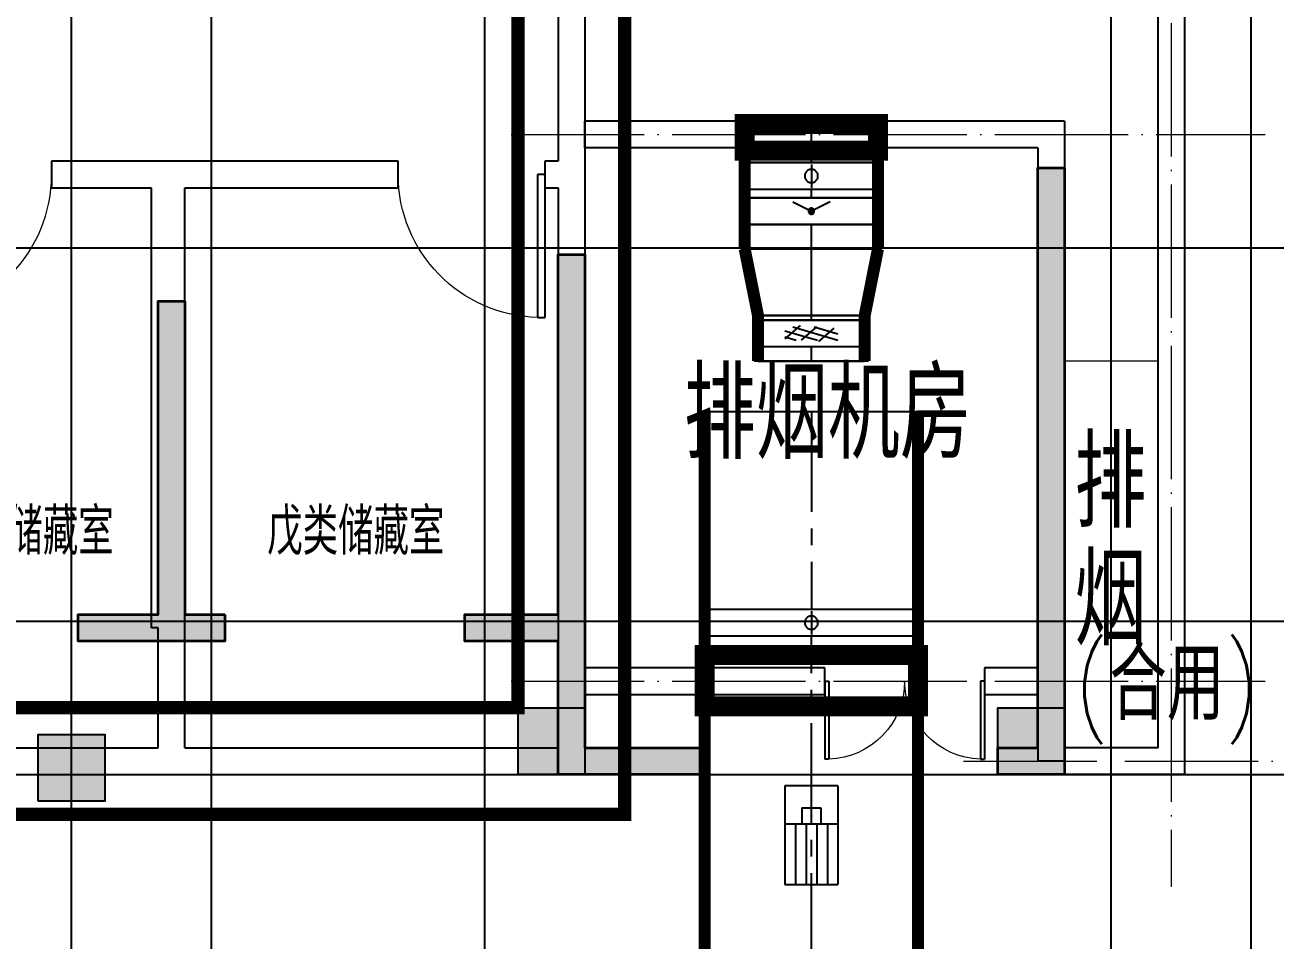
# Model space of a CAD drawing. Extents: x 369444 to 684549, y -549309 to 575337.
# Drawn here: x 552374 to 561753, y 313257 to 320128 of the extents above; entities that cross this region are included whole.
import ezdxf

# ---------------------------------------------------------------- set-up
doc = ezdxf.new("R2010")
doc.units = 0
doc.header["$LTSCALE"] = 1000
doc.header["$MEASUREMENT"] = 0
for name, pattern in [('CENTER2', [1.125, 0.75, -0.125, 0.125, -0.125]), ('DASH', [0.35, 0.25, -0.1]), ('DOTE', [2.42, 2, -0.2, 0.02, -0.2])]:
    doc.linetypes.add(name, pattern=pattern)
for name, color, linetype in [('COLUMN', 9, 'Continuous'), ('DOTE', 1, 'Continuous'), ('DUCT-排烟中心线', 5, 'CENTER2'), ('DUCT-排烟法兰', 4, 'Continuous'), ('DUCT-排烟管', 2, 'Continuous'), ('DUCT-排烟管端线', 4, 'Continuous'), ('DUCT-排烟阀门', 7, 'Continuous'), ('WALL', 9, 'Continuous'), ('WINDOW', 4, 'Continuous'), ('填充', 8, 'Continuous'), ('平面文字图层', 7, 'Continuous'), ('砼墙', 151, 'Continuous'), ('车库风井', 6, 'Continuous'), ('防火分区线', 7, 'Continuous'), ('颜洞口', 1, 'Continuous'), ('风管标注', 3, 'Continuous')]:
    doc.layers.add(name, color=color, linetype=linetype)
doc.layers.add('DOTE2', color=122, linetype='DOTE', lineweight=9)
doc.layers.add('TEXT', color=7, linetype='Continuous', lineweight=13)
doc.styles.add('_HZTXT', font='txt.shx', dxfattribs={"width": 0.8, "bigfont": 'HZTXT.shx'})
doc.styles.add('HNSJY', font='hnsjy-07.shx', dxfattribs={"width": 0.8, "bigfont": 'hnsjy-hz.shx'})

# ---------------------------------------------------------------- blocks, each defined once
blk = doc.blocks.new('$DorLib2D$00000002')
for p, q in [((-0.5, 0), (-0.5, 0.4875)), ((-0.475, 0.4875), (-0.5, 0.4875)), ((-0.475, 0), (-0.475, 0.4875)), ((0.475, 0), (0.475, 0.4875)), ((0.475, 0.4875), (0.5, 0.4875)), ((0.5, 0), (0.5, 0.4875)), ((-0.5, 0), (-0.475, 0)), ((0.5, 0), (0.475, 0))]:
    blk.add_line(p, q)
at = {"lineweight": 13}
for centre, start, end in [((-0.4875, 0), 0, 88.53072), ((0.4875, 0), 91.46928, 180)]:
    blk.add_arc(centre, 0.4875, start, end, dxfattribs=at)
blk = doc.blocks.new('A$C1A4D5ED0')
at = {"layer": '填充'}
h = blk.add_hatch(color=256, dxfattribs=at)
h.dxf.hatch_style = 1
h.paths.add_polyline_path([(41600, 0), (41100, 0), (41100, 200), (41400, 200), (41400, 4550), (41600, 4550)])
h = blk.add_hatch(color=256, dxfattribs=at)
h.dxf.hatch_style = 1
h.paths.add_polyline_path([(38900, 0), (37800, 0), (37800, 1000), (37100, 1000), (37100, 1200), (37800, 1200), (37800, 3900), (38000, 3900), (38000, 1200), (38000, 200), (38900, 200)])
h = blk.add_hatch(color=256, dxfattribs=at)
h.dxf.hatch_style = 1
h.paths.add_polyline_path([(35300, 1200), (35300, 1000), (35000, 1000), (34200, 1000), (34200, 1200), (34800, 1200), (34800, 3550), (35000, 3550), (35000, 1200)])
at = {"layer": '砼墙', "lineweight": 35, "ltscale": 1}
for points in [[(41600, 0), (41100, 0), (41100, 200), (41400, 200), (41400, 4550), (41600, 4550)], [(38900, 0), (37800, 0), (37800, 1000), (37100, 1000), (37100, 1200), (37800, 1200), (37800, 3900), (38000, 3900), (38000, 1200), (38000, 200), (38900, 200)], [(35300, 1200), (35300, 1000), (35000, 1000), (34200, 1000), (34200, 1200), (34800, 1200), (34800, 3550), (35000, 3550), (35000, 1200)]]:
    blk.add_lwpolyline(points, close=True, dxfattribs=at)
blk = doc.blocks.new('$DorLib2D$00000001')
for p, q in [((0.45, 0.975), (0.5, 0.975)), ((0.45, 0), (0.45, 0.975)), ((0.5, 0), (0.5, 0.975)), ((0.5, 0), (0.45, 0))]:
    blk.add_line(p, q)
at = {"lineweight": 13}
blk.add_arc((0.475, 0), 0.975, 91.46928, 180, dxfattribs=at)
blk = doc.blocks.new('column500')
h = blk.add_hatch(color=0)
h.dxf.hatch_style = 1
h.paths.add_polyline_path([(-216380.9, -381439.9), (-215880.9, -381439.9), (-215880.9, -380939.9), (-216380.9, -380939.9)])
at = {"color": 0}
blk.add_lwpolyline([(-216380.9, -381439.9), (-215880.9, -381439.9), (-215880.9, -380939.9), (-216380.9, -380939.9)], close=True, dxfattribs=at)
blk = doc.blocks.new('N-风管')
at = {"color": 0}
for p, q in [((38489394030.668137, 3905408894.47958, -399.99999), (38489394030.668137, 3905408153.47958, -399.99999)), ((38489394430.668137, 3905408894.47958, -399.99999), (38489394030.668137, 3905408894.47958, -399.99999)), ((38489394158.668137, 3905408730.273981, -399.99999), (38489394302.668137, 3905408730.273981, -399.99999)), ((38489394158.668137, 3905408730.273981, -399.99999), (38489394158.668137, 3905408609.490981, -399.99999)), ((38489394030.668137, 3905408609.490981, -399.99999), (38489394430.668137, 3905408609.490981, -399.99999)), ((38489394030.668137, 3905408153.47958, -399.99999), (38489394430.668137, 3905408153.47958, -399.99999))]:
    blk.add_line(p, q, dxfattribs=at)
at = {"color": 0, "linetype": 'Continuous'}
for p, q in [((38489394430.668137, 3905408894.47958, -399.99999), (38489394430.668137, 3905408153.47958, -399.99999)), ((38489394302.668137, 3905408730.273981, -399.99999), (38489394302.668137, 3905408609.490981, -399.99999)), ((38489394110.668137, 3905408609.490981, -399.99999), (38489394110.668137, 3905408153.47958, -399.99999)), ((38489394190.668137, 3905408609.490981, -399.99999), (38489394190.668137, 3905408153.47958, -399.99999)), ((38489394270.668137, 3905408609.490981, -399.99999), (38489394270.668137, 3905408153.47958, -399.99999)), ((38489394350.668137, 3905408609.490981, -399.99999), (38489394350.668137, 3905408153.47958, -399.99999))]:
    blk.add_line(p, q, dxfattribs=at)
at = {"layer": 'DUCT-排烟中心线', "color": 0}
for p, q in [((38489394230.668137, 3905413568.89437), (38489394230.668137, 3905413880.371629)), ((38489394230.668137, 3905413568.89437), (38489394230.668137, 3905413880.371629)), ((38489394230.668137, 3905413304.892072), (38489394230.668137, 3905413368.49437)), ((38489394230.668137, 3905412921.286583), (38489394230.668137, 3905413104.492072)), ((38489394230.668137, 3905412421.286583), (38489394230.668137, 3905412921.286583)), ((38489394230.668137, 3905412386.711867), (38489394230.668137, 3905412421.286583)), ((38489394230.668137, 3905412080.57163), (38489394230.668137, 3905412186.311867)), ((38489394230.668137, 3905411700.47163), (38489394230.668137, 3905410218.634867)), ((38489394230.668137, 3905396240.468874), (38489394230.668137, 3905410018.434867))]:
    blk.add_line(p, q, dxfattribs=at)
at = {"layer": 'DUCT-排烟法兰', "color": 0}
for p, q in [((38489394760.668137, 3905413568.79437), (38489393700.668137, 3905413568.79437)), ((38489394760.668137, 3905413568.79437), (38489393700.668137, 3905413568.79437)), ((38489394760.668137, 3905413368.59437), (38489393700.668137, 3905413368.59437)), ((38489394760.668137, 3905412921.186583), (38489393700.668137, 3905412921.186583)), ((38489394660.668137, 3905412421.386583), (38489393800.668137, 3905412421.386583)), ((38489394660.668137, 3905412386.611867), (38489393800.668137, 3905412386.611867)), ((38489394660.668137, 3905412186.411867), (38489393800.668137, 3905412186.411867)), ((38489394660.668137, 3905412080.47163), (38489393800.668137, 3905412080.47163)), ((38489393390.668137, 3905410218.534867), (38489395070.668137, 3905410218.534867))]:
    blk.add_line(p, q, dxfattribs=at)
at = {"layer": 'DUCT-排烟法兰', "color": 0, "linetype": 'ByBlock'}
for p, q in [((38489394760.668137, 3905413304.792072), (38489393700.668137, 3905413304.792072)), ((38489394760.668137, 3905413104.592072), (38489393700.668137, 3905413104.592072))]:
    blk.add_line(p, q, dxfattribs=at)
at = {"layer": 'DUCT-排烟管', "color": 0, "const_width": 90}
for points in [[(38489393730.668137, 3905413880.371629), (38489393730.668137, 3905413568.89437)], [(38489393730.668137, 3905413880.371629), (38489393730.668137, 3905413568.89437)], [(38489394730.668137, 3905413568.89437), (38489394730.668137, 3905413880.371629)], [(38489394730.668137, 3905413568.89437), (38489394730.668137, 3905413880.371629)], [(38489393730.668137, 3905413368.69437), (38489393730.668137, 3905413568.69437)], [(38489394730.668137, 3905413568.69437), (38489394730.668137, 3905413368.69437)], [(38489393730.668137, 3905413368.49437), (38489393730.668137, 3905413304.892072)], [(38489394730.668137, 3905413304.892072), (38489394730.668137, 3905413368.49437)], [(38489393730.668137, 3905413104.692072), (38489393730.668137, 3905413304.692072)], [(38489394730.668137, 3905413304.692072), (38489394730.668137, 3905413104.692072)], [(38489393730.668137, 3905413104.492072), (38489393730.668137, 3905412921.286583)], [(38489394730.668137, 3905412921.286583), (38489394730.668137, 3905413104.492072)], [(38489393830.668137, 3905412421.286583), (38489393730.668137, 3905412921.286583)], [(38489394630.668137, 3905412421.286583), (38489394730.668137, 3905412921.286583)], [(38489393830.668137, 3905412421.286583), (38489393830.668137, 3905412386.711867)], [(38489393830.668137, 3905412186.511867), (38489393830.668137, 3905412386.511867)], [(38489394630.668137, 3905412386.711867), (38489394630.668137, 3905412421.286583)], [(38489394630.668137, 3905412386.511867), (38489394630.668137, 3905412186.511867)], [(38489393830.668137, 3905412186.311867), (38489393830.668137, 3905412080.57163)], [(38489394630.668137, 3905412080.57163), (38489394630.668137, 3905412186.311867)], [(38489393430.668137, 3905411700.47163), (38489393430.668137, 3905410218.634867)], [(38489395030.668137, 3905410218.634867), (38489395030.668137, 3905411700.47163)], [(38489393430.668137, 3905410018.434867), (38489393430.668137, 3905410218.434867)], [(38489395030.668137, 3905410218.434867), (38489395030.668137, 3905410018.434867)], [(38489393430.668137, 3905410018.434867), (38489393430.668137, 3905396240.468874)], [(38489395030.668137, 3905396240.468874), (38489395030.668137, 3905410018.434867)]]:
    blk.add_lwpolyline(points, dxfattribs=at)
at = {"layer": 'DUCT-排烟管端线', "color": 0}
for p, q in [((38489394730.668137, 3905413880.371629), (38489393730.668137, 3905413880.371629)), ((38489394730.668137, 3905413880.371629), (38489393730.668137, 3905413880.371629)), ((38489393730.668137, 3905413568.89437), (38489394730.668137, 3905413568.89437)), ((38489393730.668137, 3905413568.89437), (38489394730.668137, 3905413568.89437)), ((38489394730.668137, 3905413568.69437), (38489393730.668137, 3905413568.69437)), ((38489394730.668137, 3905413368.69437), (38489393730.668137, 3905413368.69437)), ((38489394730.668137, 3905413368.49437), (38489393730.668137, 3905413368.49437)), ((38489393730.668137, 3905413304.892072), (38489394730.668137, 3905413304.892072)), ((38489393730.668137, 3905413304.692072), (38489394730.668137, 3905413304.692072)), ((38489393730.668137, 3905413104.692072), (38489394730.668137, 3905413104.692072)), ((38489394730.668137, 3905413104.492072), (38489393730.668137, 3905413104.492072)), ((38489393730.668137, 3905412921.286583), (38489394730.668137, 3905412921.286583)), ((38489394730.668137, 3905412921.286583), (38489393730.668137, 3905412921.286583)), ((38489394630.668137, 3905412421.286583), (38489393830.668137, 3905412421.286583)), ((38489393830.668137, 3905412421.286583), (38489394630.668137, 3905412421.286583)), ((38489393830.668137, 3905412386.711867), (38489394630.668137, 3905412386.711867)), ((38489394630.668137, 3905412386.511867), (38489393830.668137, 3905412386.511867)), ((38489394630.668137, 3905412186.511867), (38489393830.668137, 3905412186.511867)), ((38489394630.668137, 3905412186.311867), (38489393830.668137, 3905412186.311867)), ((38489393830.668137, 3905412080.57163), (38489394630.668137, 3905412080.57163)), ((38489395030.668137, 3905411700.47163), (38489393430.668137, 3905411700.47163)), ((38489393430.668137, 3905410218.634867), (38489395030.668137, 3905410218.634867)), ((38489395030.668137, 3905410218.434867), (38489393430.668137, 3905410218.434867)), ((38489395030.668137, 3905410018.434867), (38489393430.668137, 3905410018.434867)), ((38489395030.668137, 3905410018.434867), (38489393430.668137, 3905410018.434867))]:
    blk.add_line(p, q, dxfattribs=at)
at = {"layer": 'DUCT-排烟阀门', "color": 0}
for p, q in [((38489394201.278877, 3905413509.14522), (38489394196.440781, 3905413505.142802)), ((38489394206.580452, 3905413512.509705), (38489394201.278877, 3905413509.14522)), ((38489394212.261909, 3905413515.183195), (38489394206.580452, 3905413512.509705)), ((38489394218.233643, 3905413517.123528), (38489394212.261909, 3905413515.183195)), ((38489394224.401466, 3905413518.300106), (38489394218.233643, 3905413517.123528)), ((38489394230.668137, 3905413518.69437), (38489394224.401466, 3905413518.300106)), ((38489394230.668137, 3905413556.19437), (38489394230.668137, 3905413381.19437)), ((38489394236.934799, 3905413518.300105), (38489394230.668137, 3905413518.69437)), ((38489394243.102631, 3905413517.123528), (38489394236.934799, 3905413518.300105)), ((38489394249.074364, 3905413515.183195), (38489394243.102631, 3905413517.123528)), ((38489394254.755821, 3905413512.509704), (38489394249.074364, 3905413515.183195)), ((38489394260.057404, 3905413509.14522), (38489394254.755821, 3905413512.509704)), ((38489394264.895493, 3905413505.142802), (38489394260.057404, 3905413509.14522)), ((38489394181.553772, 3905413478.063436), (38489394180.7668, 3905413471.833897)), ((38489394180.7668, 3905413471.833897), (38489394180.7668, 3905413465.554844)), ((38489394180.7668, 3905413465.554844), (38489394181.553772, 3905413459.325305)), ((38489394183.115311, 3905413484.14522), (38489394181.553772, 3905413478.063436)), ((38489394181.553772, 3905413459.325305), (38489394183.115311, 3905413453.243521)), ((38489394185.426781, 3905413489.983335), (38489394183.115311, 3905413484.14522)), ((38489394183.115311, 3905413453.243521), (38489394185.426781, 3905413447.405406)), ((38489394188.451736, 3905413495.48571), (38489394185.426781, 3905413489.983335)), ((38489394185.426781, 3905413447.405406), (38489394188.451736, 3905413441.903031)), ((38489394192.142471, 3905413500.56557), (38489394188.451736, 3905413495.48571)), ((38489394188.451736, 3905413441.903031), (38489394192.142471, 3905413436.823171)), ((38489394196.440781, 3905413505.142802), (38489394192.142471, 3905413500.56557)), ((38489394192.142471, 3905413436.823171), (38489394196.440781, 3905413432.245939)), ((38489394196.440781, 3905413432.245939), (38489394201.278877, 3905413428.243521)), ((38489394201.278877, 3905413428.243521), (38489394206.580452, 3905413424.879036)), ((38489394206.580452, 3905413424.879036), (38489394212.261909, 3905413422.205546)), ((38489394212.261909, 3905413422.205546), (38489394218.233643, 3905413420.265212)), ((38489394218.233643, 3905413420.265212), (38489394224.401466, 3905413419.088635)), ((38489394224.401466, 3905413419.088635), (38489394230.668137, 3905413418.69437)), ((38489394230.668137, 3905413418.69437), (38489394236.934799, 3905413419.088635)), ((38489394236.934799, 3905413419.088635), (38489394243.102631, 3905413420.265212)), ((38489394243.102631, 3905413420.265212), (38489394249.074364, 3905413422.205546)), ((38489394249.074364, 3905413422.205546), (38489394254.755821, 3905413424.879036)), ((38489394254.755821, 3905413424.879036), (38489394260.057404, 3905413428.24352)), ((38489394260.057404, 3905413428.24352), (38489394264.895493, 3905413432.245939)), ((38489394269.193802, 3905413500.565569), (38489394264.895493, 3905413505.142802)), ((38489394264.895493, 3905413432.245939), (38489394269.193802, 3905413436.823171)), ((38489394272.884529, 3905413495.48571), (38489394269.193802, 3905413500.565569)), ((38489394269.193802, 3905413436.823171), (38489394272.884529, 3905413441.90303)), ((38489394275.909492, 3905413489.983335), (38489394272.884529, 3905413495.48571)), ((38489394272.884529, 3905413441.90303), (38489394275.909492, 3905413447.405406)), ((38489394278.220963, 3905413484.14522), (38489394275.909492, 3905413489.983335)), ((38489394275.909492, 3905413447.405406), (38489394278.220963, 3905413453.24352)), ((38489394279.782501, 3905413478.063436), (38489394278.220963, 3905413484.14522)), ((38489394278.220963, 3905413453.24352), (38489394279.782501, 3905413459.325305)), ((38489394280.569473, 3905413471.833896), (38489394279.782501, 3905413478.063436)), ((38489394279.782501, 3905413459.325305), (38489394280.569473, 3905413465.554844)), ((38489394280.569473, 3905413465.554844), (38489394280.569473, 3905413471.833896)), ((38489394090.668137, 3905413274.692072), (38489394230.668137, 3905413204.692072)), ((38489394222.663673, 3905413225.354002), (38489394219.003326, 3905413223.531378)), ((38489394226.596573, 3905413226.473009), (38489394222.663673, 3905413225.354002)), ((38489394230.668137, 3905413226.850292), (38489394226.596573, 3905413226.473009)), ((38489394370.668137, 3905413274.692072), (38489394230.668137, 3905413204.692072)), ((38489394234.7397, 3905413226.473003), (38489394230.668137, 3905413226.850292)), ((38489394238.672607, 3905413225.353991), (38489394234.7397, 3905413226.473003)), ((38489394242.332939, 3905413223.531362), (38489394238.672607, 3905413225.353991)), ((38489394209.355797, 3905413210.755972), (38489394208.604439, 3905413206.73659)), ((38489394208.604439, 3905413206.73659), (38489394208.604439, 3905413202.647585)), ((38489394208.604439, 3905413202.647585), (38489394209.355797, 3905413198.628202)), ((38489394210.832916, 3905413214.568855), (38489394209.355797, 3905413210.755972)), ((38489394209.355797, 3905413198.628202), (38489394210.832916, 3905413194.815318)), ((38489394212.985497, 3905413218.045395), (38489394210.832916, 3905413214.568855)), ((38489394210.832916, 3905413194.815318), (38489394212.985497, 3905413191.338774)), ((38489394215.740242, 3905413221.067204), (38489394212.985497, 3905413218.045395)), ((38489394212.985497, 3905413191.338774), (38489394215.740242, 3905413188.316961)), ((38489394216.084976, 3905413208.229916), (38489394215.678978, 3905413205.406101)), ((38489394215.678978, 3905413205.406101), (38489394215.81472, 3905413202.55648)), ((38489394219.003326, 3905413223.531378), (38489394215.740242, 3905413221.067204)), ((38489394215.740242, 3905413188.316961), (38489394219.003326, 3905413185.852782)), ((38489394215.81472, 3905413202.55648), (38489394216.487297, 3905413199.784045)), ((38489394217.018059, 3905413210.925863), (38489394216.084976, 3905413208.229916)), ((38489394216.487297, 3905413199.784045), (38489394217.672417, 3905413197.188999)), ((38489394218.444481, 3905413213.396505), (38489394217.018059, 3905413210.925863)), ((38489394217.672417, 3905413197.188999), (38489394219.32724, 3905413194.865133)), ((38489394220.312714, 3905413215.552546), (38489394218.444481, 3905413213.396505)), ((38489394219.003326, 3905413185.852782), (38489394222.663673, 3905413184.030153)), ((38489394219.32724, 3905413194.865133), (38489394221.391937, 3905413192.896438)), ((38489394220.23838, 3905413207.222301), (38489394219.948013, 3905413205.202732)), ((38489394219.948013, 3905413205.202732), (38489394220.04509, 3905413203.164706)), ((38489394220.04509, 3905413203.164706), (38489394220.526123, 3905413201.181883)), ((38489394220.905708, 3905413209.150422), (38489394220.23838, 3905413207.222301)), ((38489394222.555199, 3905413217.316061), (38489394220.312714, 3905413215.552546)), ((38489394220.526123, 3905413201.181883), (38489394221.373703, 3905413199.325928)), ((38489394221.925873, 3905413210.917406), (38489394220.905708, 3905413209.150422)), ((38489394221.373703, 3905413199.325928), (38489394222.55722, 3905413197.663918)), ((38489394221.391937, 3905413192.896438), (38489394223.791924, 3905413191.354069)), ((38489394223.262009, 3905413212.45939), (38489394221.925873, 3905413210.917406)), ((38489394225.090912, 3905413218.623312), (38489394222.555199, 3905413217.316061)), ((38489394222.55722, 3905413197.663918), (38489394224.033882, 3905413196.255925)), ((38489394222.663673, 3905413184.030153), (38489394226.596573, 3905413182.911141)), ((38489394224.865822, 3905413213.720643), (38489394223.262009, 3905413212.45939)), ((38489394223.791924, 3905413191.354069), (38489394226.440407, 3905413190.293769)), ((38489394224.033882, 3905413196.255925), (38489394225.75032, 3905413195.152836)), ((38489394226.679352, 3905413214.65558), (38489394224.865822, 3905413213.720643)), ((38489394227.828201, 3905413219.427052), (38489394225.090912, 3905413218.623312)), ((38489394225.75032, 3905413195.152836), (38489394227.644501, 3905413194.39452)), ((38489394226.440407, 3905413190.293769), (38489394229.241707, 3905413189.753862)), ((38489394226.596573, 3905413182.911141), (38489394230.668137, 3905413182.533852)), ((38489394228.637039, 3905413215.230409), (38489394226.679352, 3905413214.65558)), ((38489394227.644501, 3905413194.39452), (38489394229.647957, 3905413194.008384)), ((38489394230.668137, 3905413219.698232), (38489394227.828201, 3905413219.427052)), ((38489394230.668137, 3905413215.424356), (38489394228.637039, 3905413215.230409)), ((38489394229.241707, 3905413189.753862), (38489394232.094559, 3905413189.75386)), ((38489394229.647957, 3905413194.008384), (38489394231.688309, 3905413194.008385)), ((38489394233.508072, 3905413219.42705), (38489394230.668137, 3905413219.698232)), ((38489394232.699226, 3905413215.23041), (38489394230.668137, 3905413215.424356)), ((38489394230.668137, 3905413182.533852), (38489394234.7397, 3905413182.911135)), ((38489394231.688309, 3905413194.008385), (38489394233.691772, 3905413194.394521)), ((38489394232.094559, 3905413189.75386), (38489394234.895859, 3905413190.293765)), ((38489394234.656921, 3905413214.655581), (38489394232.699226, 3905413215.23041)), ((38489394236.245361, 3905413218.623307), (38489394233.508072, 3905413219.42705)), ((38489394233.691772, 3905413194.394521), (38489394235.585953, 3905413195.152839)), ((38489394236.470451, 3905413213.720645), (38489394234.656921, 3905413214.655581)), ((38489394234.7397, 3905413182.911135), (38489394238.672607, 3905413184.030141)), ((38489394234.895859, 3905413190.293765), (38489394237.544357, 3905413191.354062)), ((38489394235.585953, 3905413195.152839), (38489394237.302391, 3905413196.255929)), ((38489394238.781067, 3905413217.316053), (38489394236.245361, 3905413218.623307)), ((38489394238.074257, 3905413212.459393), (38489394236.470451, 3905413213.720645)), ((38489394237.302391, 3905413196.255929), (38489394238.779053, 3905413197.663922)), ((38489394237.544357, 3905413191.354062), (38489394239.944328, 3905413192.896429)), ((38489394239.4104, 3905413210.917409), (38489394238.074257, 3905413212.459393)), ((38489394238.672607, 3905413184.030141), (38489394242.332939, 3905413185.852766)), ((38489394238.779053, 3905413197.663922), (38489394239.96257, 3905413199.325932)), ((38489394241.023567, 3905413215.552536), (38489394238.781067, 3905413217.316053)), ((38489394240.430557, 3905413209.150426), (38489394239.4104, 3905413210.917409)), ((38489394239.944328, 3905413192.896429), (38489394242.009033, 3905413194.865121)), ((38489394239.96257, 3905413199.325932), (38489394240.810158, 3905413201.181888)), ((38489394241.097893, 3905413207.222306), (38489394240.430557, 3905413209.150426)), ((38489394240.810158, 3905413201.181888), (38489394241.291183, 3905413203.164711)), ((38489394242.891792, 3905413213.396492), (38489394241.023567, 3905413215.552536)), ((38489394241.388268, 3905413205.202737), (38489394241.097893, 3905413207.222306)), ((38489394241.291183, 3905413203.164711), (38489394241.388268, 3905413205.202737)), ((38489394242.009033, 3905413194.865121), (38489394243.663849, 3905413197.188985)), ((38489394245.596031, 3905413221.067183), (38489394242.332939, 3905413223.531362)), ((38489394242.332939, 3905413185.852766), (38489394245.596031, 3905413188.316939)), ((38489394244.318207, 3905413210.925849), (38489394242.891792, 3905413213.396492)), ((38489394243.663849, 3905413197.188985), (38489394244.848969, 3905413199.784031)), ((38489394245.251297, 3905413208.229901), (38489394244.318207, 3905413210.925849)), ((38489394244.848969, 3905413199.784031), (38489394245.521553, 3905413202.556465)), ((38489394245.657303, 3905413205.406086), (38489394245.251297, 3905413208.229901)), ((38489394245.521553, 3905413202.556465), (38489394245.657303, 3905413205.406086)), ((38489394248.350777, 3905413218.04537), (38489394245.596031, 3905413221.067183)), ((38489394245.596031, 3905413188.316939), (38489394248.350777, 3905413191.338748)), ((38489394250.503357, 3905413214.568826), (38489394248.350777, 3905413218.04537)), ((38489394248.350777, 3905413191.338748), (38489394250.503357, 3905413194.815289)), ((38489394251.980476, 3905413210.755941), (38489394250.503357, 3905413214.568826)), ((38489394250.503357, 3905413194.815289), (38489394251.980476, 3905413198.628172)), ((38489394252.731827, 3905413206.736558), (38489394251.980476, 3905413210.755941)), ((38489394251.980476, 3905413198.628172), (38489394252.731827, 3905413202.647553)), ((38489394252.731827, 3905413202.647553), (38489394252.731827, 3905413206.736558)), ((38489394030.668137, 3905412307.883759), (38489394277.907623, 3905412236.511867)), ((38489394033.829628, 3905412248.119018), (38489394149.299667, 3905412348.119018)), ((38489394091.497467, 3905412336.511867), (38489394430.668137, 3905412238.601727)), ((38489394156.366753, 3905412236.511867), (38489394271.836807, 3905412336.511867)), ((38489394251.497467, 3905412336.511867), (38489394430.668137, 3905412284.789749)), ((38489394285.86412, 3905412228.386862), (38489394401.334183, 3905412328.386862)), ((38489394030.668137, 3905412261.695738), (38489394117.907623, 3905412236.511867)), ((38489394183.115311, 3905410133.885717), (38489394181.553772, 3905410127.803933)), ((38489394185.426781, 3905410139.723832), (38489394183.115311, 3905410133.885717)), ((38489394188.451736, 3905410145.226207), (38489394185.426781, 3905410139.723832)), ((38489394192.142471, 3905410150.306067), (38489394188.451736, 3905410145.226207)), ((38489394196.440781, 3905410154.883298), (38489394192.142471, 3905410150.306067)), ((38489394201.278877, 3905410158.885717), (38489394196.440781, 3905410154.883298)), ((38489394206.580452, 3905410162.250201), (38489394201.278877, 3905410158.885717)), ((38489394212.261909, 3905410164.923691), (38489394206.580452, 3905410162.250201)), ((38489394218.233643, 3905410166.864025), (38489394212.261909, 3905410164.923691)), ((38489394224.401466, 3905410168.040602), (38489394218.233643, 3905410166.864025)), ((38489394230.668137, 3905410168.434867), (38489394224.401466, 3905410168.040602)), ((38489394230.668137, 3905410205.934867), (38489394230.668137, 3905410030.934867)), ((38489394236.934799, 3905410168.040602), (38489394230.668137, 3905410168.434867)), ((38489394243.102631, 3905410166.864025), (38489394236.934799, 3905410168.040602)), ((38489394249.074364, 3905410164.923691), (38489394243.102631, 3905410166.864025)), ((38489394254.755821, 3905410162.250201), (38489394249.074364, 3905410164.923691)), ((38489394260.057404, 3905410158.885716), (38489394254.755821, 3905410162.250201)), ((38489394264.895493, 3905410154.883298), (38489394260.057404, 3905410158.885716)), ((38489394269.193802, 3905410150.306066), (38489394264.895493, 3905410154.883298)), ((38489394272.884529, 3905410145.226206), (38489394269.193802, 3905410150.306066)), ((38489394275.909492, 3905410139.723831), (38489394272.884529, 3905410145.226206)), ((38489394278.220963, 3905410133.885716), (38489394275.909492, 3905410139.723831)), ((38489394279.782501, 3905410127.803933), (38489394278.220963, 3905410133.885716)), ((38489394181.553772, 3905410127.803933), (38489394180.7668, 3905410121.574393)), ((38489394180.7668, 3905410121.574393), (38489394180.7668, 3905410115.295341)), ((38489394180.7668, 3905410115.295341), (38489394181.553772, 3905410109.065801)), ((38489394181.553772, 3905410109.065801), (38489394183.115311, 3905410102.984017)), ((38489394183.115311, 3905410102.984017), (38489394185.426781, 3905410097.145903)), ((38489394185.426781, 3905410097.145903), (38489394188.451736, 3905410091.643528)), ((38489394188.451736, 3905410091.643528), (38489394192.142471, 3905410086.563668)), ((38489394192.142471, 3905410086.563668), (38489394196.440781, 3905410081.986435)), ((38489394196.440781, 3905410081.986435), (38489394201.278877, 3905410077.984017)), ((38489394201.278877, 3905410077.984017), (38489394206.580452, 3905410074.619533)), ((38489394206.580452, 3905410074.619533), (38489394212.261909, 3905410071.946043)), ((38489394212.261909, 3905410071.946043), (38489394218.233643, 3905410070.005709)), ((38489394218.233643, 3905410070.005709), (38489394224.401466, 3905410068.829132)), ((38489394224.401466, 3905410068.829132), (38489394230.668137, 3905410068.434867)), ((38489394230.668137, 3905410068.434867), (38489394236.934799, 3905410068.829132)), ((38489394236.934799, 3905410068.829132), (38489394243.102631, 3905410070.005709)), ((38489394243.102631, 3905410070.005709), (38489394249.074364, 3905410071.946043)), ((38489394249.074364, 3905410071.946043), (38489394254.755821, 3905410074.619533)), ((38489394254.755821, 3905410074.619533), (38489394260.057404, 3905410077.984017)), ((38489394260.057404, 3905410077.984017), (38489394264.895493, 3905410081.986435)), ((38489394264.895493, 3905410081.986435), (38489394269.193802, 3905410086.563667)), ((38489394269.193802, 3905410086.563667), (38489394272.884529, 3905410091.643527)), ((38489394272.884529, 3905410091.643527), (38489394275.909492, 3905410097.145902)), ((38489394275.909492, 3905410097.145902), (38489394278.220963, 3905410102.984017)), ((38489394278.220963, 3905410102.984017), (38489394279.782501, 3905410109.065801)), ((38489394280.569473, 3905410121.574393), (38489394279.782501, 3905410127.803933)), ((38489394279.782501, 3905410109.065801), (38489394280.569473, 3905410115.295341)), ((38489394280.569473, 3905410115.295341), (38489394280.569473, 3905410121.574393))]:
    blk.add_line(p, q, dxfattribs=at)
at = {"layer": '颜洞口', "color": 0, "const_width": 150}
blk.add_lwpolyline([(38489393730.668137, 3905413659.009716), (38489394730.668137, 3905413659.009716), (38489394730.668137, 3905413859.548491), (38489393730.668137, 3905413859.548491)], close=True, dxfattribs=at)
at = {"layer": '颜洞口', "color": 0, "const_width": 150, "elevation": -3000}
blk.add_lwpolyline([(38489395030.661057, 3905409874.844638), (38489393430.670303, 3905409874.844638), (38489393430.670303, 3905409489.987334), (38489395030.661057, 3905409489.987334)], close=True, dxfattribs=at)

msp = doc.modelspace()

# ---------------------------------------------------------------- linework, layer by layer
at = {"layer": 'DOTE', "color": 8}
for p, q in [((552724.5, 59364.2), (552724.5, 476704.8)), ((553774.5, 261807), (553774.5, 476704.8)), ((555824.5, 261807), (555824.5, 476704.8)), ((560524.5, 59364.2), (560524.5, 476704.8)), ((561574.5, 59364.2), (561574.5, 476704.8))]:
    msp.add_line(p, q, dxfattribs=at)
at = {"layer": 'DOTE', "color": 8, "lineweight": -2}
for p, q in [((377844.4, 318456.9), (624570.9, 318456.9)), ((377844.4, 315657), (624570.9, 315657)), ((377844.4, 314506.9), (624570.9, 314506.9))]:
    msp.add_line(p, q, dxfattribs=at)
at = {"layer": 'DOTE2', "linetype": 'DOTE', "ltscale": 0.5}
for points in [[(560974.5, 323771.5), (560974.5, 313662.4)], [(556021.3, 319307), (561680.1, 319307)], [(556021.3, 315207), (561680.1, 315207)], [(559416.7, 314607), (561827.3, 314607)]]:
    msp.add_lwpolyline(points, dxfattribs=at)
at = {"layer": 'WALL'}
for p, q in [((561074.5, 320907), (561074.5, 314507)), ((556574.5, 320807), (556574.5, 319007)), ((556374.5, 320707), (556374.5, 319107)), ((560874.5, 320707), (560874.5, 314707)), ((560174.5, 319407), (556574.5, 319407)), ((556574.5, 319207), (556574.5, 319407)), ((560174.5, 319407), (560174.5, 315207)), ((559974.5, 319207), (556574.5, 319207)), ((559974.5, 319207), (559974.5, 315307)), ((553474.5, 319107), (552574.5, 319107)), ((552574.5, 319107), (552574.5, 318907)), ((555174.5, 319107), (553474.5, 319107)), ((555174.5, 318907), (555174.5, 319107)), ((556374.5, 319107), (556274.5, 319107)), ((556274.5, 319107), (556274.5, 318907)), ((556574.5, 319007), (556574.5, 314507)), ((552574.5, 318907), (553324.5, 318907)), ((553324.5, 315607), (553324.5, 318907)), ((553574.5, 315607), (553574.5, 318907)), ((553574.5, 318907), (555174.5, 318907)), ((556274.5, 318907), (556374.5, 318907)), ((556374.5, 318907), (556374.5, 314707)), ((553374.5, 315607), (553324.5, 315607)), ((553374.5, 314707), (553374.5, 315607)), ((553574.5, 314707), (553574.5, 315607)), ((558374.5, 315307), (556574.5, 315307)), ((556574.5, 315307), (556574.5, 315107)), ((558374.5, 315107), (558374.5, 315307)), ((559974.5, 315307), (559574.5, 315307)), ((559574.5, 315307), (559574.5, 315107)), ((560174.5, 315207), (560174.5, 314607)), ((556574.5, 315107), (558374.5, 315107)), ((559574.5, 315107), (559974.5, 315107)), ((559974.5, 315107), (559974.5, 314607)), ((551374.5, 314707), (553374.5, 314707)), ((553574.5, 314707), (556374.5, 314707)), ((560874.5, 314707), (560173.6, 314707)), ((560173.6, 314507), (560173.6, 314707)), ((560174.5, 314607), (559974.5, 314607)), ((551274.5, 314507), (553474.5, 314507)), ((553474.5, 314507), (556574.5, 314507)), ((561074.5, 314507), (560173.6, 314507))]:
    msp.add_line(p, q, dxfattribs=at)
at = {"layer": '车库风井', "linetype": 'DASH', "const_width": 10}
msp.add_lwpolyline([(560174.5, 314707), (560874.5, 314707), (560874.5, 317607), (560174.5, 317607)], close=True, dxfattribs=at)
at = {"layer": '防火分区线', "color": 2, "linetype": 'DASH', "ltscale": 8, "const_width": 100}
for points in [[(539174.5, 337822.7), (539174.5, 325557), (543974.5, 325557), (543974.5, 327057), (546274.5, 327057), (546274.5, 331957), (550574.5, 331957), (550574.5, 325307), (553074.5, 325307), (553074.5, 324557), (556074.5, 324557), (556074.5, 315007), (529974.5, 315007)], [(539974.5, 337491.3), (539974.5, 326357), (543174.5, 326357), (543174.5, 327857), (545474.5, 327857), (545474.5, 332757), (551374.5, 332757), (551374.5, 326107), (553874.5, 326107), (553874.5, 325357), (556874.5, 325357), (556874.5, 314207), (529174.5, 314207)]]:
    msp.add_lwpolyline(points, dxfattribs=at)

# ---------------------------------------------------------------- block references
msp.add_blockref('A$C1A4D5ED0', (518574.5, 314507))
at = {"layer": 'COLUMN', "color": 8, "xscale": -1, "rotation": 270}
for p in [(937514.4, 530887.8), (941114.3, 530887.8), (933914.4, 530687.8)]:
    msp.add_blockref('column500', p, dxfattribs=at)
at = {"layer": 'WINDOW', "rotation": 180}
for name, p, xscale, yscale, zscale in [('$DorLib2D$00000001', (552024.5, 319007), 1100, 1100, -1100), ('$DorLib2D$00000001', (555724.5, 319007), -1100, 1100, 1100), ('$DorLib2D$00000002', (558974.5, 315207), -1200, 1200, -1200)]:
    msp.add_blockref(name, p, dxfattribs=dict(at, xscale=xscale, yscale=yscale, zscale=zscale))
at = {"layer": '风管标注', "color": 8}
msp.add_blockref('N-风管', (-38488835956.2, -3905094473.4), dxfattribs=at)

# ---------------------------------------------------------------- texts
at = {"layer": 'TEXT', "color": 2, "style": '_HZTXT', "width": 0.8}
for s, p in [('排烟机房', (557318.1, 316873.5)), ('排', (560248.7, 316357)), ('烟', (560248.7, 315475.9))]:
    msp.add_text(s, height=675, dxfattribs=at).set_placement(p)
at = {"layer": 'TEXT', "color": 4, "style": '_HZTXT', "width": 0.8}
msp.add_text('(合用)', height=540, dxfattribs=at).set_placement((560250.6, 314913.1))
at = {"layer": '平面文字图层', "style": 'HNSJY', "width": 0.8}
for p in [(551710.2, 316154.2), (554191.6, 316154.2)]:
    msp.add_text('戊类储藏室', height=350, dxfattribs=at).set_placement(p)

doc.saveas('drawing.dxf')
